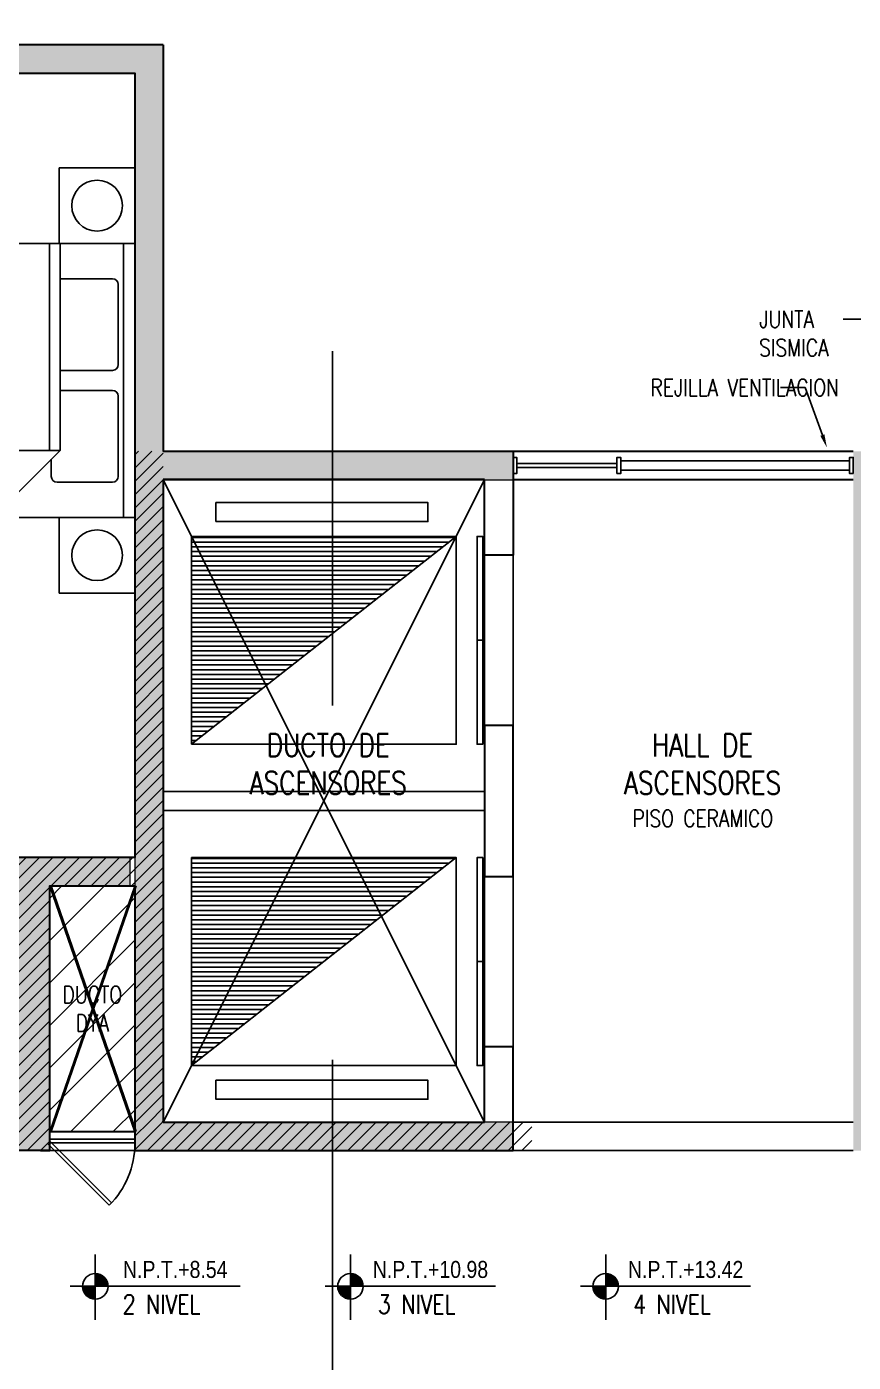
# Model space of a CAD drawing. Header units: millimetres. Extents: x 98 to 155, y -181 to 127.
# Drawn here: x 123.97 to 128.34, y 68.11 to 75.18 of the extents above; entities that cross this region are included whole.
import ezdxf
from ezdxf import colors
from ezdxf.entities.mleader import LeaderData, LeaderLine
from ezdxf.enums import TextEntityAlignment as Align
from ezdxf.math import Vec2, Vec3

# ---------------------------------------------------------------- set-up
doc = ezdxf.new("R2010")
doc.units = ezdxf.units.MM
doc.header["$LTSCALE"] = 15
for name, pattern in [('CENTER', [2, 1.25, -0.25, 0.25, -0.25]), ('HIDDEN', [0.375, 0.25, -0.125]), ('HIDDEN2', [0.1875, 0.125, -0.0625]), ('X-REF_DP_Arquitectura$0$HIDDEN', [0.375, 0.25, -0.125])]:
    doc.linetypes.add(name, pattern=pattern)
doc.layers.get('0').update_dxf_attribs({"color": 250})
for name, color, linetype in [('A-CORTE', 250, 'CENTER'), ('A-LINEAS', 250, 'Continuous'), ('A-MOBILIARIO', 250, 'Continuous'), ('A-MURO BAJO', 250, 'Continuous'), ('A-NIVELES-NPT', 252, 'Continuous'), ('A-PROYECCIONES INT.', 250, 'HIDDEN2'), ('A-TEXTO-ACABADO PISO', 250, 'Continuous'), ('A_50_TextoAmbiente', 252, 'Continuous'), ('A_50_TextoIndicaciones', 250, 'Continuous'), ('A_50_Vigas', 250, 'X-REF_DP_Arquitectura$0$HIDDEN'), ('A_60_HatchEstructuras', 250, 'Continuous'), ('AREA MODIF', 250, 'Continuous'), ('DLP_MOBILIARIO FIJO', 250, 'Continuous'), ('MURO CF 60', 250, 'Continuous')]:
    doc.layers.add(name, color=color, linetype=linetype)
doc.layers.add('A-MUROS', color=252, linetype='Continuous', lineweight=30)
doc.layers.add('A_20_Estructuras', color=250, linetype='Continuous', lineweight=18)
doc.styles.add('R80', font='ARIALN.TTF', dxfattribs={"height": 2.03})
doc.styles.add('ROMANS', font='romans.shx', dxfattribs={"width": 0.8})
doc.styles.add('TXT_COTAS', font='romans.shx', dxfattribs={"width": 0.8})
pattern_1 = [(45, (128.67167, 43.02965), (-0.03535534, 0.03535534), [])]

# ---------------------------------------------------------------- blocks, each defined once
blk = doc.blocks.new('EF-P2-P4')
at = {"layer": 'A_60_HatchEstructuras'}
h = blk.add_hatch(color=256, dxfattribs=at)
h.dxf.hatch_style = 1
h.paths.add_polyline_path([(25.88, -0.625), (26.5, -0.625), (26.5, -0.475), (25.68, -0.475), (25.68, -6.325), (25.88, -6.325)])
h.paths.add_polyline_path([(21.7, -2.775), (23.55, -2.775), (23.55, -2.625), (21.7, -2.625), (21.7, -0.475), (20.85, -0.475), (20.85, -0.625), (21.55, -0.625), (21.55, -6.325), (23.55, -6.325), (23.55, -6.175), (21.7, -6.175)])
h.paths.add_polyline_path([(25.5, -2.625), (25.35, -2.625), (25.35, -6.325), (25.5, -6.325)])
h = blk.add_hatch(color=256, dxfattribs=at)
h.dxf.hatch_style = 1
h.paths.add_polyline_path([(21.7, -7.525), (11.7, -7.525), (11.7, -7.675), (15.25, -7.675), (15.25, -9.075), (15.45, -9.075), (15.45, -7.675), (18.8, -7.675), (18.8, -9.075), (18.95, -9.075), (18.95, -7.675), (21.5, -7.675), (21.5, -8.925), (19.7, -8.925), (19.7, -9.075), (21.7, -9.075)])
h.paths.add_polyline_path([(15.45, -4.775), (15.25, -4.775), (15.25, -6.175), (11.7, -6.175), (11.7, -6.325), (21.1, -6.325), (21.1, -4.925), (21.525, -4.925), (21.525, -4.775), (19.25, -4.775), (19.25, -4.925), (20.9, -4.925), (20.9, -6.175), (18.5, -6.175), (18.5, -4.775), (18.35, -4.775), (18.35, -6.175), (15.45, -6.175)])
for points in [[(21.7, -6.175), (23.4, -2.775)], [(21.7, -2.775), (23.4, -6.175)], [(21.525, -4.925), (21.55, -4.925), (21.1, -6.225)]]:
    blk.add_lwpolyline(points)
at = {"elevation": 0}
blk.add_lwpolyline([(21.55, -6.225), (21.1, -4.925)], dxfattribs=at)
at = {"layer": 'A_20_Estructuras'}
for points in [[(21.7, -2.775), (23.55, -2.775), (23.55, -2.625), (21.7, -2.625), (21.7, -0.475), (20.85, -0.475), (20.85, -0.625), (21.55, -0.625), (21.55, -6.325), (23.55, -6.325), (23.55, -6.175), (21.7, -6.175)], [(15.45, -4.775), (15.25, -4.775), (15.25, -6.175), (11.7, -6.175), (11.7, -6.325), (21.1, -6.325), (21.1, -4.925), (21.525, -4.925), (21.525, -4.775), (19.25, -4.775), (19.25, -4.925), (20.9, -4.925), (20.9, -6.175), (18.5, -6.175), (18.5, -4.775), (18.35, -4.775), (18.35, -6.175), (15.45, -6.175)]]:
    blk.add_lwpolyline(points, close=True, dxfattribs=at)
at = {"layer": 'A_50_Vigas'}
for p, q in [((23.55, -2.625), (25.35, -2.625)), ((23.4, -2.775), (23.4, -6.175)), ((23.55, -2.775), (25.35, -2.775)), ((23.55, -2.775), (23.55, -6.175)), ((21.1, -6.225, 0), (21.55, -6.225, 0))]:
    blk.add_line(p, q, dxfattribs=at)
for points in [[(23.55, -6.175), (25.35, -6.175)], [(23.55, -6.325), (25.35, -6.325)]]:
    blk.add_lwpolyline(points, dxfattribs=at)
blk = doc.blocks.new('CAMA 2PLAZAS C_VELADOR')
for p, q in [((-1.8499, 0), (-0.3999, 0)), ((-1.8499, -0.06), (-1.8499, 0)), ((-0.3999, 0), (-0.3999, -0.06))]:
    blk.add_line(p, q)
at = {"linetype": 'Continuous'}
for p, q in [((-1.8499, -0.06), (-0.3999, -0.06)), ((-1.8499, -1.9), (-1.8499, -0.06)), ((-0.3999, -0.06), (-0.3999, -1.9)), ((-1.6633, -0.3958), (-1.6633, -0.1184)), ((-1.6327, -0.0878), (-1.2086, -0.0878)), ((-1.1779, -0.1184), (-1.1779, -0.3958)), ((-1.0719, -0.3958), (-1.0719, -0.1184)), ((-1.0413, -0.0878), (-0.6172, -0.0878)), ((-0.5866, -0.1184), (-0.5866, -0.4118)), ((-1.8499, -0.396), (-0.7546, -0.396)), ((-0.3999, -0.7507), (-0.7546, -0.396)), ((-0.7546, -0.396), (-0.7546, -0.7507)), ((-0.7546, -0.452), (-1.8499, -0.452)), ((-0.6172, -0.4424), (-0.7082, -0.4424)), ((-0.7546, -0.7507), (-0.3999, -0.7507)), ((-0.3999, -1.9), (-1.8499, -1.9))]:
    blk.add_line(p, q, dxfattribs=at)
for points in [[(-2.2499, -0.4), (-1.8499, -0.4), (-1.8499, 0), (-2.2499, 0)], [(-0.4, -0.4), (0, -0.4), (0, 0), (-0.4, 0)]]:
    blk.add_lwpolyline(points, close=True)
for centre in [(-2.0499, -0.2), (-0.2, -0.2)]:
    blk.add_circle(centre, 0.1344)
for centre, start, end in [((-1.6327, -0.1184), 90, 180), ((-1.2086, -0.1184), 0, 90), ((-1.0413, -0.1184), 90, 180), ((-0.6172, -0.1184), 0, 90), ((-0.6172, -0.4118), 270, 0)]:
    blk.add_arc(centre, 0.0306, start, end, dxfattribs=at)
blk = doc.blocks.new('*U63')
at = {"linetype": 'HIDDEN', "ltscale": 0.2}
for p, q in [((0.3271, 0.3271), (0, 0)), ((0.0127, -0.0127), (0.3392, 0.3138)), ((0, 0), (0.0127, -0.0127))]:
    blk.add_line(p, q, dxfattribs=at)
blk.add_arc((0, 0), 0.4623, 0, 45, dxfattribs=at)
blk = doc.blocks.new('ASCENSOR_01')
h = blk.add_hatch()
h.set_pattern_fill('_U', color=256, scale=0.025, angle=360, style=0, pattern_type=0)
h.set_pattern_definition([(1e-07, (54.049875, -126.000315), (-4e-11, 0.025), [])])
h.paths.add_polyline_path([(-1.4, 1.1), (0, 0), (0, 1.1)])
blk.add_line((-1.4, 1.1, 0), (0, 0))
for points in [[(-0.1281, 1.178), (-1.2496, 1.178), (-1.2496, 1.2783), (-0.1281, 1.2783)], [(0, 0), (-1.4, 0), (-1.4, 1.1), (0, 1.1)]]:
    blk.add_lwpolyline(points, close=True)
blk = doc.blocks.new('vent. pasillo')
at = {"elevation": 0}
blk.add_lwpolyline([(-0.02, -0.1), (-1.23, -0.1), (-1.23, -0.05), (-0.02, -0.05)], close=True, dxfattribs=at)
at = {"layer": 'A-MURO BAJO'}
for p, q in [((-1.8, 0, 0), (0, 0)), ((-1.8, -0.15, 0), (0, -0.15, 0))]:
    blk.add_line(p, q, dxfattribs=at)
at = {"layer": 'DLP_MOBILIARIO FIJO', "elevation": 0}
for points in [[(-1.8, -0.0325), (-1.78, -0.0325), (-1.78, -0.1175), (-1.8, -0.1175)], [(-1.25, -0.1175), (-1.23, -0.1175), (-1.23, -0.0325), (-1.25, -0.0325)], [(0, -0.1175), (-0.02, -0.1175), (-0.02, -0.0325), (0, -0.0325)]]:
    blk.add_lwpolyline(points, close=True, dxfattribs=at)
blk.add_lwpolyline([(-1.78, -0.065), (-1.25, -0.065), (-1.25, -0.085), (-1.78, -0.085)], dxfattribs=at)
blk = doc.blocks.new('N.01')
h = blk.add_hatch()
h.set_pattern_fill('_U', color=256, scale=0.025, angle=180.00018, style=0, pattern_type=0)
h.set_pattern_definition([(180.000175, (-53.650256, 134.575155), (7.64e-08, -0.025), [])])
h.paths.add_polyline_path([(1.8, 8.575), (0.4, 7.475), (0.4, 8.575)])
blk.add_line((1.8, 8.575, 0), (0.4, 7.475, 0))
at = {"elevation": 0}
for points in [[(0.4, 8.575), (1.8, 8.575), (1.8, 7.475), (0.4, 7.475)], [(0.5281, 7.397), (1.6496, 7.397), (1.6496, 7.2967), (0.5281, 7.2967)]]:
    blk.add_lwpolyline(points, close=True, dxfattribs=at)
at = {"layer": 'A-MOBILIARIO', "elevation": 0}
for points in [[(1.94, 9.725), (1.94, 10.275), (1.91, 10.275), (1.91, 9.725)], [(1.94, 9.725), (1.94, 9.175), (1.91, 9.175), (1.91, 9.725)], [(1.94, 8.025), (1.94, 8.575), (1.91, 8.575), (1.91, 8.025)], [(1.94, 8.025), (1.94, 7.475), (1.91, 7.475), (1.91, 8.025)]]:
    blk.add_lwpolyline(points, close=True, dxfattribs=at)
at = {"layer": 'A-MURO BAJO'}
for p, q in [((1.95, 9.275, 0), (1.95, 10.175, 0)), ((1.95, 7.575, 0), (1.95, 8.475, 0))]:
    blk.add_line(p, q, dxfattribs=at)
at = {"layer": 'A-MUROS'}
for p, q in [((0.25, 12.875, 0), (0.25, 10.725, 0)), ((0.25, 10.725, 0), (2.1, 10.725, 0)), ((2.1, 10.725, 0), (2.1, 10.175, 0)), ((1.95, 10.575, 0), (0.25, 10.575, 0)), ((0.25, 10.575, 0), (0.25, 7.175, 0)), ((1.95, 10.175, 0), (1.95, 10.575, 0)), ((2.1, 10.175, 0), (1.95, 10.175, 0)), ((2.1, 9.275, 0), (1.95, 9.275, 0)), ((1.95, 9.275, 0), (1.95, 8.475, 0)), ((2.1, 8.475, 0), (2.1, 9.275, 0)), ((1.95, 8.475, 0), (2.1, 8.475, 0)), ((1.95, 7.175, 0), (1.95, 7.575, 0)), ((1.95, 7.575, 0), (2.1, 7.575, 0)), ((2.1, 7.025, 0), (2.1, 7.575, 0)), ((0.25, 7.175, 0), (1.95, 7.175, 0)), ((0.1, 7.025, 0), (2.1, 7.025, 0)), ((0.1, 7.025, 0), (0.25, 7.025, 0))]:
    blk.add_line(p, q, dxfattribs=at)
at = {"layer": 'A-PROYECCIONES INT.'}
for p, q in [((1.95, 8.925, 0), (0.25, 8.925, 0)), ((1.95, 8.825, 0), (0.25, 8.825, 0))]:
    blk.add_line(p, q, dxfattribs=at)
blk.add_blockref('vent. pasillo', (3.9, 10.725, 0))
at = {"xscale": -1, "rotation": 359.9998249622922}
blk.add_blockref('ASCENSOR_01', (0.4, 9.175, 0), dxfattribs=at)
blk = doc.blocks.new('TEXTO DUCTOS PT')
at = {"layer": 'A_50_TextoIndicaciones', "insert": (21.325, -5.575, 0), "char_height": 0.09, "width": 0.4157, "attachment_point": 5, "style": 'ROMANS'}
blk.add_mtext('\\pxsm1,t16;DUCTO DYA', dxfattribs=at)
blk = doc.blocks.new('Cortes-Elev.')
at = {"layer": 'A-CORTE', "linetype": 'CENTER', "ltscale": 0.5}
blk.add_lwpolyline([(23.945, 20.8306), (23.945, 37.8534)], dxfattribs=at)
blk = doc.blocks.new('SIM NIVEL PLANTA')
at = {"linetype": 'Continuous'}
h = blk.add_hatch(dxfattribs=at)
h.set_pattern_fill('_USER', color=256, scale=0.089997, angle=45, style=0, pattern_type=0)
h.set_pattern_definition([(45, (31854.49523, 23864.84028), (-0.06363728001, 0.06363728001), [])])
h.paths.add_polyline_path([(-17.33, 0), (-15.98, 0, 0.409209), (-17.33, 1.33)])
h.paths.add_polyline_path([(-18.68, 0, 0.004279), (-18.68, -0.02, 0.414214), (-17.33, -1.37), (-17.33, 0)])
for p, q in [((-17.33, -3.58), (-17.33, 3.34)), ((-2, 0), (-20, 0))]:
    blk.add_line(p, q)
blk.add_circle((-17.33, -0.02), 1.35, dxfattribs=at)
at = {"style": 'R80'}
blk.add_attdef('N.P.T.+0.00', text='', height=1.8, dxfattribs=at).set_placement((-8.87, 1.77), align=Align.MIDDLE_CENTER)

msp = doc.modelspace()

# ---------------------------------------------------------------- linework, layer by layer
at = {"layer": 'A-LINEAS'}
for p, q in [((124.5491, 70.6299, 0), (124.0991, 69.3299, 0)), ((124.5491, 69.3299, 0), (124.0991, 70.6299, 0))]:
    msp.add_line(p, q, dxfattribs=at)
at = {"layer": 'A-MOBILIARIO'}
for p, q in [((124.0917, 69.2899, 0), (124.5417, 69.2899, 0)), ((124.0917, 69.2699, 0), (124.5417, 69.2699, 0))]:
    msp.add_line(p, q, dxfattribs=at)
at = {"layer": 'A-MURO BAJO'}
for p, q in [((124.0917, 69.3299, 0), (124.5417, 69.3299, 0)), ((124.0917, 69.2299, 0), (124.5417, 69.2299, 0))]:
    msp.add_line(p, q, dxfattribs=at)
at = {"layer": 'A-MUROS', "elevation": 0}
for points in [[(124.6917, 75.0799), (123.8417, 75.0799), (123.8417, 74.9299), (124.5417, 74.9299), (124.5417, 70.7799), (122.2417, 70.7799)], [(124.0417, 69.2299), (124.0917, 69.2299), (124.0919, 70.6299), (124.5417, 70.6299), (124.5417, 69.2299)]]:
    msp.add_lwpolyline(points, dxfattribs=at)

# ---------------------------------------------------------------- block references
msp.add_blockref('EF-P2-P4', (102.9917, 75.5547))
at = {"layer": 'A-MOBILIARIO', "extrusion": (4.49068e-08, 3.60286e-08, -1), "xscale": -1, "zscale": -1, "rotation": 90}
msp.add_blockref('CAMA 2PLAZAS C_VELADOR', (-124.5417, 72.18, 0), dxfattribs=at)
at = {"layer": 'A-PROYECCIONES INT.', "ltscale": 0.25, "xscale": -1, "rotation": 180}
msp.add_blockref('*U63', (124.0789, 69.2672, 0), dxfattribs=at)

# ---------------------------------------------------------------- next in the draw order: block references
msp.add_blockref('N.01', (124.4417, 62.2049, 0))

# ---------------------------------------------------------------- next in the draw order: hatches: boundary and pattern name
at = {"layer": 'AREA MODIF'}
h = msp.add_hatch(dxfattribs=at)
h.set_pattern_fill('ANSI31', color=256, scale=0.05, style=0)
h.set_pattern_definition([(45, (101.64168, 64.50493), (-0.1122532, 0.1122532), [])])
h.paths.add_polyline_path([(124.0917, 70.6299), (124.5417, 70.6299), (124.5417, 69.3299), (124.0917, 69.3299)])
h.paths.add_polyline_path([(129.2417, 69.3299), (128.8717, 69.3299), (128.8717, 70.6299), (129.2417, 70.6299)])
at = {"layer": 'MURO CF 60'}
h = msp.add_hatch(dxfattribs=at)
h.set_pattern_fill('_USER', color=256, scale=0.05, angle=45, pattern_type=0)
h.set_pattern_definition(pattern_1)
h.paths.add_polyline_path([(124.5417, 69.3799), (124.6917, 69.3799), (124.6917, 72.9299), (124.5417, 72.9299)])
h = msp.add_hatch(dxfattribs=at)
h.set_pattern_fill('_USER', color=256, scale=0.05, angle=45, pattern_type=0)
h.set_pattern_definition(pattern_1)
h.paths.add_polyline_path([(123.8917, 69.3799), (124.0917, 69.3799), (124.0917, 70.7799), (123.8917, 70.7799)])
h = msp.add_hatch(dxfattribs=at)
h.set_pattern_fill('_USER', color=256, scale=0.05, angle=45, pattern_type=0)
h.set_pattern_definition(pattern_1)
h.paths.add_polyline_path([(124.0917, 70.6299), (124.5417, 70.6299), (124.5417, 70.7799), (124.0917, 70.7799)])
h = msp.add_hatch(dxfattribs=at)
h.set_pattern_fill('_USER', color=256, scale=0.05, angle=45, pattern_type=0)
h.set_pattern_definition(pattern_1)
h.paths.add_polyline_path([(120.9917, 69.3799), (120.9917, 69.2299), (124.0917, 69.2299), (124.0917, 69.3799)])
h = msp.add_hatch(dxfattribs=at)
h.set_pattern_fill('_USER', color=256, scale=0.05, angle=45, pattern_type=0)
h.set_pattern_definition(pattern_1)
h.paths.add_polyline_path([(124.5417, 69.2299), (126.6417, 69.2299), (126.6417, 69.3799), (124.5417, 69.3799)])

# ---------------------------------------------------------------- next in the draw order: linework, layer by layer
at = {"layer": 'A-MUROS'}
msp.add_line((124.0917, 69.2299), (114.6917, 69.2299), dxfattribs=at)

# ---------------------------------------------------------------- next in the draw order: block references
at = {"layer": 'A-CORTE'}
msp.add_blockref('Cortes-Elev.', (101.6417, 39.505), dxfattribs=at)
at = {"layer": 'A-NIVELES-NPT', "xscale": 0.05, "yscale": 0.05, "zscale": 0.05}
for p, values in [((125.1985, 68.5124), {'N.P.T.+0.00': 'N.P.T.+8.54'}), ((126.5485, 68.5124), {'N.P.T.+0.00': 'N.P.T.+10.98'}), ((127.8985, 68.5124), {'N.P.T.+0.00': 'N.P.T.+13.42'})]:
    msp.add_blockref('SIM NIVEL PLANTA', p, dxfattribs=at).add_auto_attribs(values)
at = {"layer": 'A_50_TextoIndicaciones'}
msp.add_blockref('TEXTO DUCTOS PT', (102.9917, 75.5549), dxfattribs=at)

# ---------------------------------------------------------------- next in the draw order: texts
at = {"layer": 'A-NIVELES-NPT', "style": 'ROMANS', "width": 0.8}
for s, p in [('2 NIVEL', (124.4768, 68.3666)), ('3 NIVEL', (125.8268, 68.3666)), ('4 NIVEL', (127.1768, 68.3666))]:
    msp.add_text(s, height=0.1, rotation=360, dxfattribs=at).set_placement(p)
at = {"layer": 'A-TEXTO-ACABADO PISO', "insert": (127.5459, 71.032), "char_height": 0.09, "attachment_point": 2, "rotation": 359.99998, "style": 'ROMANS'}
msp.add_mtext_dynamic_manual_height_columns('PISO CERAMICO', width=1.20225, gutter_width=12.5, heights=[0], dxfattribs=at)
at = {"layer": 'A_50_TextoAmbiente', "char_height": 0.12, "attachment_point": 5, "style": 'ROMANS'}
for s, insert, width in [('\\pxqc;DUCTO DE \\PASCENSORES', (125.5644, 71.2754), 1.044421), ('\\pxqc;HALL DE \\PASCENSORES', (127.5444, 71.2753, 0), 1.061918)]:
    msp.add_mtext(s, dxfattribs=dict(at, insert=insert, width=width))

# ---------------------------------------------------------------- next in the draw order: leaders
at = {"layer": 'A_50_TextoIndicaciones'}
ml = msp.add_multileader_mtext('Standard', dxfattribs=at)
ml.set_content('\\pxsm1,t16;JUNTA \\PSISMICA', color=256, style='TXT_COTAS')
ml.set_leader_properties(color=256)
ml.build(insert=Vec2(0, 0))
ml.multileader.update_dxf_attribs({"dogleg_length": 0.05, "arrow_head_size": 0.07})
ctx = ml.context
ctx.base_point, ctx.char_height, ctx.arrow_head_size, ctx.landing_gap_size, ctx.plane_origin = Vec3(127.7942, 73.6284), 0.09, 0.07, 0.05, Vec3(127.5748, 74.2117)
notes = []
notes.append((ctx, [(1, (1, 1, 0), (128.4948, 73.6284), (-1, 0), 0.2064, [(0, [(128.5892, 72.9299)], 0, [])])]))
ctx.mtext.insert, ctx.mtext.width, ctx.mtext.defined_height, ctx.mtext.flow_direction = Vec3(127.8442, 73.6734), 1.024058, 0.5146, 5
ml = msp.add_multileader_mtext('Standard', dxfattribs=at)
ml.set_content('\\pxsm1,t16;REJILLA VENTILACION', color=256, style='TXT_COTAS')
ml.set_leader_properties(color=256)
ml.build(insert=Vec2(0, 0))
ml.multileader.update_dxf_attribs({"dogleg_length": 0.05, "arrow_head_size": 0.07})
ctx = ml.context
ctx.base_point, ctx.char_height, ctx.arrow_head_size, ctx.landing_gap_size, ctx.plane_origin = Vec3(127.2192, 73.2674), 0.09, 0.07, 0.05, Vec3(127.0771, 73.1291)
notes.append((ctx, [(1, (1, 1, 0), (128.0872, 73.2674), (-1, 0), 0.1303, [(0, [(128.2021, 72.9496)], 0, [])])]))
ctx.mtext.insert, ctx.mtext.width, ctx.mtext.defined_height, ctx.mtext.flow_direction = Vec3(127.2692, 73.3124), 1.024058, 0.5146, 5
for ctx, leaders in notes:
    for number, flags, end, landing, length, lines in leaders:
        leader = LeaderData()
        leader.index, (leader.has_last_leader_line, leader.has_dogleg_vector, leader.attachment_direction) = number, flags
        leader.last_leader_point, leader.dogleg_vector, leader.dogleg_length = Vec3(end), Vec3(landing), length
        for number, points, colour, breaks in lines:
            line = LeaderLine()
            line.index, line.vertices, line.color, line.breaks = number, Vec3.list(points), colors.encode_raw_color(colour), breaks
            leader.lines.append(line)
        ctx.leaders.append(leader)

doc.saveas('drawing.dxf')
